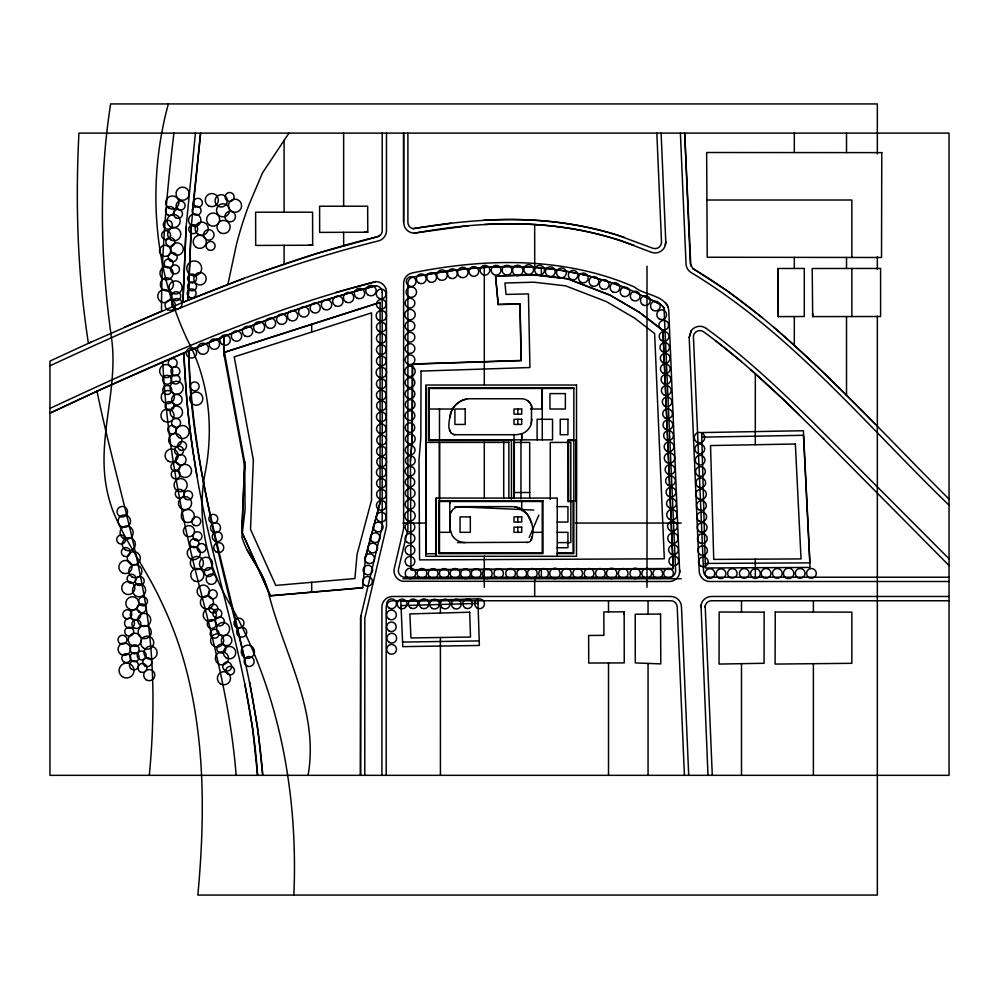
<?xml version="1.0" encoding="UTF-8"?>
<svg xmlns="http://www.w3.org/2000/svg" width="999" height="999" viewBox="0 0 999 999"><rect width="100%" height="100%" fill="white"/><g stroke="black" fill="none" stroke-linecap="round" stroke-linejoin="round"><path stroke-width="1.5" d="M173.901 133.117C166.92 192.22 161.401 251.636 161.526 311.201L88.412 343.319A935.189 935.189 0 0 1 80.27 273.177C76.673 226.586 76.536 179.77 78.933 133.117L949.05 133.117L949.05 775.336L49.95 775.336L49.95 361.089L91.121 342.083M364.785 775.336L364.822 618.056L386.488 526.723L386.488 292.32A10.652 10.652 0 0 0 385.626 288.137M382.217 292.32L382.192 526.535L360.539 617.544L360.502 775.336L360.801 615.983M403.621 222.377L403.621 133.117L403.621 222.377L404.458 226.536A10.739 10.739 0 0 0 410.152 232.23A10.652 10.652 0 0 0 414.323 233.079L415.472 233.017C469.455 223.189 525.324 219.73 579.507 230.095A335.302 335.302 0 0 1 620.903 240.747L650.986 252.123A10.664 10.664 0 0 0 664.972 246.341L665.796 242.357L661.113 133.117M425.799 386.763L425.799 553.733L436.451 553.733M537.112 439.847L537.112 419.293L552.534 419.293L552.534 439.847L429.22 439.847L429.22 388.474L573.838 388.449M436.076 498.076L436.076 556.306L436.076 498.076L557.242 498.076L557.242 556.306M439.498 532.33L439.498 501.498L542.257 501.498L542.257 552.872L439.498 552.872L439.498 532.33L450.287 532.33M439.498 499.537L439.498 442.257L439.498 499.263M449.775 532.33L449.775 501.498L449.775 503.421M531.98 536.825L530.469 541.096A5.132 5.132 0 0 1 528.733 542.245L457.417 542.607M293.856 895.067C298.127 795.903 280.195 694.73 231.818 607.33C206.943 566.97 196.029 519.018 205.27 472.165C213.861 427.547 209.041 381.056 187.725 340.534C152.797 267.095 147.065 182.193 168.332 103.933M244.231 278.284L182.967 302.272L186.089 227.098L195.429 133.117M182.967 302.272L186.089 227.098M665.784 241.77L665.371 245.23M241.795 532.355L244.68 462.05L224.425 352.222L380.107 302.31L380.032 502.647L365.447 557.242M244.767 461.85L241.883 532.155L270.354 595.866L362.674 587.837L365.522 557.055L380.119 502.447M949.05 581.493L709.927 581.493A10.664 10.664 0 0 1 705.868 580.694A10.739 10.739 0 0 1 701.211 576.997A10.677 10.677 0 0 1 699.225 571.241L689.185 337.45L691.283 330.619A10.664 10.664 0 0 1 706.231 328.409M531.98 419.293L530.894 424.975A15.435 15.435 0 0 1 522.24 433.628L516.57 434.715L454.907 434.715C445.054 432.854 449.65 417.744 451.623 410.789C454.807 403.584 462.437 398.663 470.329 398.751L522.627 398.788A10.277 10.277 0 0 1 531.593 406.193L531.381 423.539M449.775 516.908L449.812 515.984A10.34 10.34 0 0 1 450.499 513.124L452.784 509.64A10.34 10.34 0 0 1 456.306 507.305L460.052 506.63L511.426 506.63C527.46 506.168 535.764 524.5 531.893 538.399M192.807 207.392L200.599 133.117L191.308 226.086L188.124 300.162L124.013 327.385M191.308 226.086L188.124 300.162C250.1 274.975 313.286 252.335 378.346 236.463L380.132 235.314A6.419 6.419 0 0 0 382.217 230.569L382.217 133.117M149.326 775.336C154.608 719.193 154.67 662.474 145.954 606.655C134.178 533.841 111.788 463.361 96.99 391.183L188.811 350.824C249.812 325.686 311.725 301.973 375.786 285.901A6.394 6.394 0 0 1 379.383 287A6.444 6.444 0 0 1 381.705 289.822A6.394 6.394 0 0 1 382.192 292.307M679.695 572.939L668.718 309.94C665.871 294.792 644.143 295.492 634.527 287.038C564.71 256.468 485.739 257.904 412.312 272.914A10.689 10.689 0 0 0 403.621 283.416L403.621 528.758L394.33 568.281A10.664 10.664 0 0 0 394.168 572.527A10.739 10.739 0 0 0 396.828 578.009A10.652 10.652 0 0 0 402.535 581.256L669.205 581.493A10.652 10.652 0 0 0 673.376 580.644A10.739 10.739 0 0 0 679.07 574.949L679.907 570.329M410.364 461.051L412.162 438.823L412.437 364.185L521.116 360.639L519.955 304.058L498.164 304.583L495.504 276.111L534.09 275L567.632 278.871L610.077 295.267L639.273 312.35L662.924 330.594L673.164 568.718L410.964 569.867L410.452 460.851L412.25 438.636L412.525 363.986L521.191 360.439L520.042 303.858L498.239 304.395L495.591 275.911L534.178 274.8L567.707 278.684L610.152 295.067L639.36 312.15L663.011 330.394L673.239 568.531L411.051 569.667M689.185 337.45L691.283 330.619M705.069 607.355L705.194 605.881A6.419 6.419 0 0 1 711.488 600.761L949.05 600.761M308.067 775.336C319.63 709.777 282.28 651.136 267.695 589.547C262.774 570.254 247.128 556.018 241.883 536.913L245.067 509.815L244.767 466.608L224.388 356.655L223.913 336.526A151.411 151.411 0 0 0 224.388 356.655M700.786 607.467L701.623 603.009A10.727 10.727 0 0 1 711.525 596.465L949.05 596.478M705.194 605.881L712.275 775.149M700.998 605.019L708.004 775.336M381.918 528.409L382.205 526.223M449.862 417.445C450.549 408.491 457.729 400.611 466.583 399.088M529.195 537.462L538.823 515.197M531.618 539.348L531.143 540.272M450.924 512.187L451.448 511.288M288.936 133.117L262.55 172.802L249.088 204.533A360.052 360.052 0 0 0 236.413 244.693L227.872 284.453M380.132 235.314L377.31 236.813L315.634 253.846L260.914 272.19M49.95 408.429C155.569 359.265 262.587 310.527 375.786 281.618A10.652 10.652 0 0 1 381.78 283.454A10.739 10.739 0 0 1 385.651 288.162M96.99 391.183L49.95 413.161C155.157 363.861 261.913 315.846 374.55 286.026L375.786 285.901M49.95 365.809C156.206 316.596 264.26 269.031 378.321 240.971A10.702 10.702 0 0 0 386.488 230.569L386.488 133.117M224.338 352.422L380.02 302.51M335.689 292.482L375.786 281.618M427.297 274.45L413.111 277.11A6.406 6.406 0 0 0 407.904 283.416L407.892 529.27L398.489 569.28A6.419 6.419 0 0 0 404.72 577.21L669.205 577.21A6.394 6.394 0 0 0 671.715 576.698A6.444 6.444 0 0 0 674.537 574.375A6.394 6.394 0 0 0 675.624 570.516L664.023 308.142L661.051 304.732L629.07 289.385L612.162 282.967L588.898 276.024A296.291 296.291 0 0 0 566.183 271.204C520.204 263.299 473.026 266.321 427.297 274.45C464.148 267.907 501.798 264.698 539.16 267.769A315.846 315.846 0 0 1 563.061 270.679L585.913 275.274L607.867 281.531A297.527 297.527 0 0 1 629.07 289.385M656.842 133.117L661.513 242.307A6.444 6.444 0 0 1 652.609 248.177L617.669 235.227A338.249 338.249 0 0 0 582.105 226.249C526.286 214.985 468.718 219.405 413.024 228.659A6.419 6.419 0 0 1 407.904 222.377L407.904 133.117M451.261 223.214L413.024 228.659M468.281 225.699L414.323 233.079M526.835 542.594L527.772 542.519M362.762 587.649L270.442 595.679L242.507 533.566M483.828 220.242C531.256 217.42 579.408 222.253 624.562 237.45M484.702 224.488C517.582 222.665 550.736 224.3 583.054 230.794A335.077 335.077 0 0 1 622.027 241.109L634.19 245.392M400.911 605.619L477.959 603.408M701.76 437.15L803.483 435.302L810.027 567.42L705.394 568.006L701.673 432.579L803.396 430.731L809.939 562.862L705.306 563.436M402.697 642.07L479.283 640.908M624.163 611.825L603.821 611.962L603.92 635.364L588.636 635.464L588.723 663.036L624.25 662.899L624.163 611.825L624.175 614.248M364.56 232.243L367.769 232.218L367.657 206.206L319.605 206.219L319.655 232.392L367.769 232.218M308.891 245.242L312.687 245.217L312.562 212.2L255.619 212.213L255.682 245.442L312.687 245.217M778.283 316.608L804.295 316.508L804.282 268.444L778.109 268.506L778.283 316.608L778.109 268.506M812.674 316.608L880.606 316.508L880.581 268.444L812.224 268.506L812.674 316.608L812.637 313.411M706.917 200.012L851.86 200.012L851.86 257.455M429.22 409.016L453.396 409.016M530.506 409.016L542.257 409.016L542.257 388.474L542.257 439.847M568.518 439.885L568.656 501.535M573.651 439.885L567.944 439.847L567.944 501.498L573.076 501.498L573.076 552.872L557.529 552.872M511.463 440.422L511.463 499.238M511.463 440.559L428.471 440.609L428.471 387.712L573.838 387.712L573.838 553.633L556.73 553.596M568.693 440.559L573.826 440.596M425.799 442.42L508.853 442.42M514.298 492.507L529.707 492.507M520.941 498.913L520.991 439.81M543.006 500.786L438.736 500.736L438.736 553.633L543.006 553.596L542.969 500.736M568.693 500.786L573.826 500.786M557.155 506.643L567.944 506.643L567.944 522.052L557.155 522.052M402.959 523.064L426.273 523.064M575.536 523.064L681.256 523.064M531.98 532.33L542.257 532.33M557.155 532.33L567.944 532.33L567.944 547.739L557.155 547.739M557.604 542.607L570.816 542.607L570.816 442.42L550.262 442.42L550.262 499.45M949.05 577.21L709.927 577.21A6.406 6.406 0 0 1 703.508 571.053L693.456 337.275A6.469 6.469 0 0 1 694.717 333.167A6.419 6.419 0 0 1 703.708 331.855C737.949 356.768 769.155 385.527 799.475 415.01M402.959 578.721L681.256 578.721M454.907 506.643L533.691 510.064M465.184 542.594L462.387 542.345A15.322 15.322 0 0 1 458.104 540.871L456.755 540.084A15.435 15.435 0 0 1 452.285 535.626L449.837 528.571L449.775 511.775M515.172 506.98L517.082 507.43A20.367 20.367 0 0 1 519.942 508.479L527.385 514.235L531.63 523.451M645.591 296.79L661.051 304.732M690.846 266.034L684.69 133.117L690.309 263.724L692.769 268.506C762.012 309.503 818.843 367.47 875.211 424.051M692.769 268.506L728.421 291.671L762.399 317.769M706.268 328.409C745.117 356.793 780.194 389.872 814.36 423.638L949.05 558.816M716.183 341.183L741.433 361.626M773.688 327.222C835.726 380.719 891.096 441.346 949.05 499.088M750.836 369.73L784.053 400.149L823.988 439.273M528.184 401.049L529.682 402.547M822.527 437.812L949.05 565.546M949.05 505.182C866.145 425.112 791.196 332.804 691.233 272.64A10.689 10.689 0 0 1 686.026 263.911L680.406 133.117M451.286 433.204L450.611 432.38M246.778 549.4L260.377 572.027L265.434 582.991M531.256 405.232L531.58 406.193M245.105 660.739C219.768 558.891 191.321 456.493 188.811 350.824C189.348 496.153 251.798 631.53 262.737 775.336L257.917 729.407L249.7 682.105M244.867 684.103L252.66 728.958L257.58 775.336C250.749 667.931 210.439 566.608 194.43 460.714A918.855 918.855 0 0 1 186.751 398.901L183.766 352.947L184.965 375.736A920.741 920.741 0 0 0 192.844 450.349L196.928 475.736M244.605 465.771L244.767 466.608M531.805 407.155L531.943 408.091M236.126 775.336C231.169 710.651 215.247 647.627 199.088 585.014C180.132 511.938 166.658 437.362 162.737 361.888M449.775 527.185L449.837 528.571M688.711 775.336L681.468 606.718A10.689 10.689 0 0 0 670.779 596.478L392.607 596.478A10.652 10.652 0 0 0 381.905 607.18L381.905 775.336M684.427 775.336L677.197 606.905A6.419 6.419 0 0 0 670.779 600.761L392.607 600.761A6.419 6.419 0 0 0 386.188 607.18L386.188 775.336M877.334 153.871L877.334 103.933L110.627 103.933C98.364 182.455 100.687 262.287 111.876 340.734C117.52 387.075 99.538 432.542 105.12 478.846A140.222 140.222 0 0 0 112.775 510.501C125.462 542.494 146.803 570.067 161.101 601.311A379.732 379.732 0 0 1 183.866 660.863C205.407 736.85 205.07 817.032 197.852 895.067L877.334 895.067L877.334 316.146M877.334 256.855L877.334 269.343M851.86 268.469L851.86 316.546M846.515 133.117L846.515 152.61M846.515 257.442L846.515 268.481M846.515 316.558L846.515 395.229M813.386 600.761L813.386 612.087M813.386 663.686L813.386 775.336M794.317 133.117L794.317 152.572M794.317 257.367L794.317 268.469M794.317 316.546L794.317 345.417M755.331 373.726L755.294 444.742M755.294 559.165L755.331 577.21M741.495 600.761L741.495 612.087M741.495 663.673L741.495 775.336M648.064 600.761L648.064 614.148M648.064 663.411L648.064 775.336M647.002 266.184L647.002 587.287M608.503 600.761L608.503 611.937M608.503 662.961L608.503 775.336M576.361 439.847L576.361 501.498M575.936 439.847L575.936 501.498M541.358 267.969L541.358 275.637M541.358 569.105L541.358 577.21M534.665 224.563L534.727 267.445M534.727 577.21L534.665 596.478M529.707 498.076L529.707 442.42L514.298 442.42L514.298 498.076M521.703 501.498L521.703 510.751M517.844 409.016L517.844 414.16M517.857 419.293L517.857 424.438M517.844 516.908L517.844 522.052M517.857 527.185L517.857 532.33M513.998 434.415L513.998 498.326M508.853 442.257L508.853 498.076M503.721 442.12L503.721 498.076M484.303 266.184L484.303 384.64M484.303 442.32L484.303 498.439M484.303 556.106L484.303 587.287M440.422 600.761L440.397 613.049M440.397 637.499L440.422 775.336M439.498 409.016L439.498 439.847M343.644 133.117L343.644 206.206M343.644 232.305L343.644 245.629M311.688 324.25L311.688 332.043M311.688 582.305L311.688 592.095M284.103 140.372L284.103 212.213M284.103 245.329L284.103 264.123M454.907 434.715A5.157 5.157 0 0 1 453.496 434.515M449.975 430.981A5.12 5.12 0 0 1 449.775 429.57M665.334 302.585A10.739 10.739 0 0 1 668.231 307.192M662.974 306.318A6.419 6.419 0 0 1 664.435 310.127M521.703 433.678L521.703 439.847L521.703 433.678M764.135 612.137L764.085 663.274L719.055 664.073L719.155 612.025L764.135 612.137M881.78 152.622L881.518 257.492L707.23 257.243L706.655 152.51L881.78 152.622M421.054 371.091L420.816 437.799L419.006 459.99L419.568 559.89L664.31 558.803L654.632 333.554L634.565 318.069L606.43 301.623L565.646 285.864L533.803 282.193L504.957 283.017L506.018 294.443L528.434 293.893L529.932 367.532L421.054 371.091M775.261 612.025L775.087 664.073L851.86 663.311L851.86 612.137L775.261 612.025M253.371 460.052L250.512 529.308L275.761 585.426L354.882 578.546L357.068 554.358L371.553 500.137L371.541 312.862L234.216 356.88L253.371 460.052M477.872 598.851L400.824 601.048L402.772 646.64L479.37 645.466L477.872 598.851M469.68 612.212L409.865 613.923L410.951 637.949L470.517 637.037L469.68 612.212M795.341 444.006L710.551 445.554L713.723 559.403L801.036 558.916L795.341 444.006M660.576 614.048L635.214 614.248L635.289 662.899L660.776 663.91L660.576 614.048M576.51 385.04L425.799 385.04L425.799 556.293L576.51 556.306L576.51 385.04M565.372 393.606L549.962 393.606L549.962 409.016L565.372 409.016L565.372 393.606M465.184 409.016L454.907 409.016L454.907 424.438L465.184 424.438L465.184 409.016M521.703 409.016L513.998 409.016L513.998 414.16L521.703 414.16L521.703 409.016M521.703 419.293L513.998 419.293L513.998 424.438L521.703 424.438L521.703 419.293M567.944 419.293L560.239 419.293L560.239 434.715L567.944 434.715L567.944 419.293M470.329 516.908L460.052 516.908L460.052 532.33L470.329 532.33L470.329 516.908M521.703 516.908L513.998 516.908L513.998 522.052L521.703 522.052L521.703 516.908M521.703 527.185L513.998 527.185L513.998 532.33L521.703 532.33L521.703 527.185M364.71 585.339A4.883 4.883 0 0 0 372.402 581.78A4.883 4.883 0 0 0 365.472 576.91A4.883 4.883 0 0 0 364.71 585.339M367.207 562.912A4.883 4.883 0 0 0 374.538 558.678A4.883 4.883 0 0 0 367.207 554.445A4.883 4.883 0 0 0 367.207 562.912M365.522 574.163A4.758 4.758 0 0 0 372.677 570.042A4.758 4.758 0 0 0 365.522 565.909A4.758 4.758 0 0 0 365.522 574.163M378.871 521.328A4.883 4.883 0 0 0 386.201 517.095A4.883 4.883 0 0 0 378.871 512.862A4.883 4.883 0 0 0 378.871 521.328M378.871 509.652A4.883 4.883 0 0 0 386.201 505.419A4.883 4.883 0 0 0 378.871 501.186A4.883 4.883 0 0 0 378.871 509.652M399.662 608.204A4.883 4.883 0 0 0 406.993 603.97A4.883 4.883 0 0 0 399.662 599.737A4.883 4.883 0 0 0 399.662 608.204M421.603 608.041A4.883 4.883 0 0 0 428.933 603.808A4.883 4.883 0 0 0 421.603 599.575A4.883 4.883 0 0 0 421.603 608.041M410.751 607.929A4.758 4.758 0 0 0 417.894 603.808A4.758 4.758 0 0 0 410.751 599.675A4.758 4.758 0 0 0 410.751 607.929M476.748 607.804A4.883 4.883 0 0 0 484.428 604.245A4.883 4.883 0 0 0 477.51 599.375A4.883 4.883 0 0 0 476.748 607.804M465.259 607.929A4.758 4.758 0 0 0 472.415 603.808A4.758 4.758 0 0 0 465.259 599.675A4.758 4.758 0 0 0 465.259 607.929M453.858 608.366A4.883 4.883 0 0 0 461.188 604.133A4.883 4.883 0 0 0 453.858 599.899A4.883 4.883 0 0 0 453.858 608.366M442.345 607.954A4.883 4.883 0 0 0 450.025 604.407A4.883 4.883 0 0 0 443.106 599.525A4.883 4.883 0 0 0 442.345 607.954M431.718 608.129A4.883 4.883 0 0 0 439.41 604.57A4.883 4.883 0 0 0 432.48 599.687A4.883 4.883 0 0 0 431.718 608.129M389.011 619.155A4.883 4.883 0 0 0 396.341 614.922A4.883 4.883 0 0 0 389.011 610.689A4.883 4.883 0 0 0 389.011 619.155M388.811 607.792A4.883 4.883 0 0 0 396.491 604.233A4.883 4.883 0 0 0 389.573 599.35A4.883 4.883 0 0 0 388.811 607.792M418.843 283.054A4.883 4.883 0 0 0 426.173 278.821A4.883 4.883 0 0 0 418.843 274.588A4.883 4.883 0 0 0 418.843 283.054M429.208 281.706A4.883 4.883 0 0 0 436.538 277.472A4.883 4.883 0 0 0 429.208 273.239A4.883 4.883 0 0 0 429.208 281.706M439.41 279.658A5.245 5.245 0 0 0 447.277 275.112A5.245 5.245 0 0 0 439.41 270.579A5.245 5.245 0 0 0 439.41 279.658M652.959 310.302A4.883 4.883 0 0 0 660.289 306.069A4.883 4.883 0 0 0 652.959 301.835A4.883 4.883 0 0 0 652.959 310.302M642.544 304.645A4.883 4.883 0 0 0 650.224 301.099A4.883 4.883 0 0 0 643.306 296.216A4.883 4.883 0 0 0 642.544 304.645M632.367 300.1A4.883 4.883 0 0 0 640.047 296.541A4.883 4.883 0 0 0 633.129 291.671A4.883 4.883 0 0 0 632.367 300.1M612.512 291.82A4.883 4.883 0 0 0 619.842 287.587A4.883 4.883 0 0 0 612.512 283.354A4.883 4.883 0 0 0 612.512 291.82M622.602 296.029A4.758 4.758 0 0 0 629.745 291.908A4.758 4.758 0 0 0 622.602 287.774A4.758 4.758 0 0 0 622.602 296.029M558.603 276.848A4.883 4.883 0 0 0 566.296 273.289A4.883 4.883 0 0 0 559.365 268.406A4.883 4.883 0 0 0 558.603 276.848M547.877 275.949A4.883 4.883 0 0 0 555.219 271.716A4.883 4.883 0 0 0 547.877 267.482A4.883 4.883 0 0 0 547.877 275.949M449.587 277.71A4.883 4.883 0 0 0 457.267 274.151A4.883 4.883 0 0 0 450.349 269.28A4.883 4.883 0 0 0 449.587 277.71M482.529 274.45A4.883 4.883 0 0 0 489.86 270.217A4.883 4.883 0 0 0 482.529 265.984A4.883 4.883 0 0 0 482.529 274.45M471.053 275.462A4.883 4.883 0 0 0 478.733 271.903A4.883 4.883 0 0 0 471.815 267.02A4.883 4.883 0 0 0 471.053 275.462M460.202 277.023A5.245 5.245 0 0 0 468.069 272.477A5.245 5.245 0 0 0 460.202 267.944A5.245 5.245 0 0 0 460.202 277.023M504.607 274.45A4.883 4.883 0 0 0 511.938 270.217A4.883 4.883 0 0 0 504.607 265.984A4.883 4.883 0 0 0 504.607 274.45M493.643 274.45A4.883 4.883 0 0 0 500.974 270.217A4.883 4.883 0 0 0 493.643 265.984A4.883 4.883 0 0 0 493.643 274.45M537.175 274.45A4.883 4.883 0 0 0 544.505 270.217A4.883 4.883 0 0 0 537.175 265.984A4.883 4.883 0 0 0 537.175 274.45M526.286 273.751A4.883 4.883 0 0 0 533.616 269.518A4.883 4.883 0 0 0 526.286 265.284A4.883 4.883 0 0 0 526.286 273.751M514.747 274.737A5.245 5.245 0 0 0 522.989 270.916A5.245 5.245 0 0 0 515.571 265.697A5.245 5.245 0 0 0 514.747 274.737M570.729 279.196A4.758 4.758 0 0 0 577.872 275.075A4.758 4.758 0 0 0 570.729 270.941A4.758 4.758 0 0 0 570.729 279.196M580.519 281.943A4.883 4.883 0 0 0 588.199 278.384A4.883 4.883 0 0 0 581.281 273.514A4.883 4.883 0 0 0 580.519 281.943M591.508 285.689A4.883 4.883 0 0 0 598.838 281.456A4.883 4.883 0 0 0 591.508 277.223A4.883 4.883 0 0 0 591.508 285.689M601.773 288.786A4.883 4.883 0 0 0 609.103 284.553A4.883 4.883 0 0 0 601.773 280.319A4.883 4.883 0 0 0 601.773 288.786M671.028 553.983A4.883 4.883 0 0 0 678.358 549.762A4.883 4.883 0 0 0 671.028 545.529A4.883 4.883 0 0 0 671.028 553.983M669.942 542.519A5.245 5.245 0 0 0 678.184 538.711A5.245 5.245 0 0 0 670.754 533.478A5.245 5.245 0 0 0 669.942 542.519M671.34 565.134A4.883 4.883 0 0 0 678.671 560.901A4.883 4.883 0 0 0 671.34 556.668A4.883 4.883 0 0 0 671.34 565.134M661.301 329.483A4.883 4.883 0 0 0 668.631 325.249A4.883 4.883 0 0 0 661.301 321.016A4.883 4.883 0 0 0 661.301 329.483M659.24 318.918A4.883 4.883 0 0 0 666.57 314.685A4.883 4.883 0 0 0 659.24 310.452A4.883 4.883 0 0 0 659.24 318.918M661.251 340.384A4.883 4.883 0 0 0 668.93 336.825A4.883 4.883 0 0 0 662.012 331.955A4.883 4.883 0 0 0 661.251 340.384M662.737 362.537A4.883 4.883 0 0 0 670.067 358.304A4.883 4.883 0 0 0 662.737 354.071A4.883 4.883 0 0 0 662.737 362.537M662.325 351.536A4.758 4.758 0 0 0 669.467 347.402A4.758 4.758 0 0 0 662.325 343.281A4.758 4.758 0 0 0 662.325 351.536M665.134 418.007A4.883 4.883 0 0 0 672.464 413.773A4.883 4.883 0 0 0 665.134 409.54A4.883 4.883 0 0 0 665.134 418.007M665.084 428.896A4.883 4.883 0 0 0 672.764 425.337A4.883 4.883 0 0 0 665.846 420.467A4.883 4.883 0 0 0 665.084 428.896M670.004 530.494A4.883 4.883 0 0 0 677.334 526.261A4.883 4.883 0 0 0 670.004 522.027A4.883 4.883 0 0 0 670.004 530.494M668.531 496.416A4.883 4.883 0 0 0 675.861 492.182A4.883 4.883 0 0 0 668.531 487.949A4.883 4.883 0 0 0 668.531 496.416M668.643 507.442A4.883 4.883 0 0 0 676.335 503.883A4.883 4.883 0 0 0 669.405 499.001A4.883 4.883 0 0 0 668.643 507.442M669.318 519.28A5.245 5.245 0 0 0 677.185 514.735A5.245 5.245 0 0 0 669.318 510.202A5.245 5.245 0 0 0 669.318 519.28M667.557 473.813A4.883 4.883 0 0 0 674.887 469.58A4.883 4.883 0 0 0 667.557 465.347A4.883 4.883 0 0 0 667.557 473.813M668.044 485.064A4.883 4.883 0 0 0 675.374 480.831A4.883 4.883 0 0 0 668.044 476.598A4.883 4.883 0 0 0 668.044 485.064M666.071 439.747A4.883 4.883 0 0 0 673.413 435.514A4.883 4.883 0 0 0 666.071 431.281A4.883 4.883 0 0 0 666.071 439.747M666.57 450.999A4.883 4.883 0 0 0 673.9 446.765A4.883 4.883 0 0 0 666.57 442.532A4.883 4.883 0 0 0 666.57 450.999M666.47 462.35A5.245 5.245 0 0 0 674.712 458.529A5.245 5.245 0 0 0 667.282 453.309A5.245 5.245 0 0 0 666.47 462.35M664.323 405.756A4.758 4.758 0 0 0 671.815 402.297A4.758 4.758 0 0 0 665.059 397.54A4.758 4.758 0 0 0 664.323 405.756M663.811 394.78A4.883 4.883 0 0 0 671.141 390.547A4.883 4.883 0 0 0 663.811 386.313A4.883 4.883 0 0 0 663.811 394.78M663.486 383.641A4.883 4.883 0 0 0 670.816 379.408A4.883 4.883 0 0 0 663.486 375.174A4.883 4.883 0 0 0 663.486 383.641M662.861 373.039A4.883 4.883 0 0 0 670.192 368.806A4.883 4.883 0 0 0 662.861 364.573A4.883 4.883 0 0 0 662.861 373.039M666.108 577.609A4.883 4.883 0 0 0 673.438 573.376A4.883 4.883 0 0 0 666.108 569.143A4.883 4.883 0 0 0 666.108 577.609M643.88 577.372A4.883 4.883 0 0 0 651.56 573.813A4.883 4.883 0 0 0 644.642 568.943A4.883 4.883 0 0 0 643.88 577.372M632.142 577.672A5.245 5.245 0 0 0 640.384 573.851A5.245 5.245 0 0 0 632.966 568.631A5.245 5.245 0 0 0 632.142 577.672M655.019 577.534A4.883 4.883 0 0 0 662.712 573.975A4.883 4.883 0 0 0 655.781 569.105A4.883 4.883 0 0 0 655.019 577.534M741.845 577.609A4.883 4.883 0 0 0 749.175 573.376A4.883 4.883 0 0 0 741.845 569.143A4.883 4.883 0 0 0 741.845 577.609M752.609 577.534A4.883 4.883 0 0 0 760.301 573.975A4.883 4.883 0 0 0 753.371 569.105A4.883 4.883 0 0 0 752.609 577.534M797.714 577.609A4.883 4.883 0 0 0 805.044 573.376A4.883 4.883 0 0 0 797.714 569.143A4.883 4.883 0 0 0 797.714 577.609M808.978 577.609A4.883 4.883 0 0 0 816.308 573.376A4.883 4.883 0 0 0 808.978 569.143A4.883 4.883 0 0 0 808.978 577.609M763.611 577.609A4.883 4.883 0 0 0 770.941 573.376A4.883 4.883 0 0 0 763.611 569.143A4.883 4.883 0 0 0 763.611 577.609M774.874 577.609A4.883 4.883 0 0 0 782.205 573.376A4.883 4.883 0 0 0 774.874 569.143A4.883 4.883 0 0 0 774.874 577.609M785.614 577.672A5.245 5.245 0 0 0 793.843 573.851A5.245 5.245 0 0 0 786.425 568.631A5.245 5.245 0 0 0 785.614 577.672M729.994 577.497A4.758 4.758 0 0 0 737.137 573.376A4.758 4.758 0 0 0 729.994 569.243A4.758 4.758 0 0 0 729.994 577.497M718.581 577.934A4.883 4.883 0 0 0 725.911 573.701A4.883 4.883 0 0 0 718.581 569.467A4.883 4.883 0 0 0 718.581 577.934M707.442 577.759A4.883 4.883 0 0 0 714.784 573.526A4.883 4.883 0 0 0 707.442 569.305A4.883 4.883 0 0 0 707.442 577.759M419.53 577.609A4.883 4.883 0 0 0 426.86 573.376A4.883 4.883 0 0 0 419.53 569.143A4.883 4.883 0 0 0 419.53 577.609M407.829 577.922A5.245 5.245 0 0 0 415.684 573.389A5.245 5.245 0 0 0 407.829 568.843A5.245 5.245 0 0 0 407.829 577.922M430.681 577.772A4.883 4.883 0 0 0 438.012 573.538A4.883 4.883 0 0 0 430.681 569.305A4.883 4.883 0 0 0 430.681 577.772M452.247 577.372A4.883 4.883 0 0 0 459.94 573.813A4.883 4.883 0 0 0 453.009 568.943A4.883 4.883 0 0 0 452.247 577.372M441.408 577.26A4.758 4.758 0 0 0 448.901 573.801A4.758 4.758 0 0 0 442.157 569.043A4.758 4.758 0 0 0 441.408 577.26M508.129 577.609A4.883 4.883 0 0 0 515.472 573.376A4.883 4.883 0 0 0 508.129 569.143A4.883 4.883 0 0 0 508.129 577.609M519.268 577.772A4.883 4.883 0 0 0 526.61 573.538A4.883 4.883 0 0 0 519.268 569.305A4.883 4.883 0 0 0 519.268 577.772M620.729 577.609A4.883 4.883 0 0 0 628.059 573.376A4.883 4.883 0 0 0 620.729 569.143A4.883 4.883 0 0 0 620.729 577.609M586.625 577.609A4.883 4.883 0 0 0 593.955 573.376A4.883 4.883 0 0 0 586.625 569.143A4.883 4.883 0 0 0 586.625 577.609M597.889 577.609A4.883 4.883 0 0 0 605.219 573.376A4.883 4.883 0 0 0 597.889 569.143A4.883 4.883 0 0 0 597.889 577.609M609.028 577.922A5.245 5.245 0 0 0 616.883 573.389A5.245 5.245 0 0 0 609.028 568.843A5.245 5.245 0 0 0 609.028 577.922M563.998 577.609A4.883 4.883 0 0 0 571.328 573.376A4.883 4.883 0 0 0 563.998 569.143A4.883 4.883 0 0 0 563.998 577.609M575.262 577.609A4.883 4.883 0 0 0 582.592 573.376A4.883 4.883 0 0 0 575.262 569.143A4.883 4.883 0 0 0 575.262 577.609M529.895 577.609A4.883 4.883 0 0 0 537.225 573.376A4.883 4.883 0 0 0 529.895 569.143A4.883 4.883 0 0 0 529.895 577.609M541.158 577.609A4.883 4.883 0 0 0 548.488 573.376A4.883 4.883 0 0 0 541.158 569.143A4.883 4.883 0 0 0 541.158 577.609M551.898 577.672A5.245 5.245 0 0 0 560.139 573.851A5.245 5.245 0 0 0 552.709 568.631A5.245 5.245 0 0 0 551.898 577.672M496.278 577.497A4.758 4.758 0 0 0 503.434 573.376A4.758 4.758 0 0 0 496.278 569.243A4.758 4.758 0 0 0 496.278 577.497M484.877 577.934A4.883 4.883 0 0 0 492.207 573.701A4.883 4.883 0 0 0 484.877 569.467A4.883 4.883 0 0 0 484.877 577.934M473.364 577.534A4.883 4.883 0 0 0 481.043 573.975A4.883 4.883 0 0 0 474.125 569.093A4.883 4.883 0 0 0 473.364 577.534M463.111 577.934A4.883 4.883 0 0 0 470.442 573.701A4.883 4.883 0 0 0 463.111 569.467A4.883 4.883 0 0 0 463.111 577.934M407.555 508.503A4.883 4.883 0 0 0 414.885 504.27A4.883 4.883 0 0 0 407.555 500.037A4.883 4.883 0 0 0 407.555 508.503M407.18 565.384A4.883 4.883 0 0 0 414.86 561.825A4.883 4.883 0 0 0 407.942 556.955A4.883 4.883 0 0 0 407.18 565.384M407.555 554.358A4.883 4.883 0 0 0 414.885 550.124A4.883 4.883 0 0 0 407.555 545.891A4.883 4.883 0 0 0 407.555 554.358M407.18 542.37A4.883 4.883 0 0 0 414.86 538.811A4.883 4.883 0 0 0 407.942 533.941A4.883 4.883 0 0 0 407.18 542.37M407.18 531.106A4.883 4.883 0 0 0 414.86 527.547A4.883 4.883 0 0 0 407.942 522.677A4.883 4.883 0 0 0 407.18 531.106M407.38 520.342A5.245 5.245 0 0 0 415.247 515.796A5.245 5.245 0 0 0 407.38 511.263A5.245 5.245 0 0 0 407.38 520.342M389.073 630.968A4.758 4.758 0 0 0 396.216 626.848A4.758 4.758 0 0 0 389.073 622.714A4.758 4.758 0 0 0 389.073 630.968M389.335 642.419A4.883 4.883 0 0 0 396.665 638.186A4.883 4.883 0 0 0 389.335 633.953A4.883 4.883 0 0 0 389.335 642.419M389.173 653.558A4.883 4.883 0 0 0 396.503 649.325A4.883 4.883 0 0 0 389.173 645.092A4.883 4.883 0 0 0 389.173 653.558M407.717 497.352A4.883 4.883 0 0 0 415.047 493.119A4.883 4.883 0 0 0 407.717 488.898A4.883 4.883 0 0 0 407.717 497.352M407.18 475.174A4.883 4.883 0 0 0 414.86 471.615A4.883 4.883 0 0 0 407.942 466.745A4.883 4.883 0 0 0 407.18 475.174M407.604 486.213A4.758 4.758 0 0 0 414.76 482.092A4.758 4.758 0 0 0 407.604 477.972A4.758 4.758 0 0 0 407.604 486.213M699.912 542.844A4.883 4.883 0 0 0 707.242 538.611A4.883 4.883 0 0 0 699.912 534.378A4.883 4.883 0 0 0 699.912 542.844M699.762 531.705A4.883 4.883 0 0 0 707.092 527.472A4.883 4.883 0 0 0 699.762 523.239A4.883 4.883 0 0 0 699.762 531.705M697.689 464.385A4.883 4.883 0 0 0 705.019 460.152A4.883 4.883 0 0 0 697.689 455.919A4.883 4.883 0 0 0 697.689 464.385M697.364 453.134A4.883 4.883 0 0 0 704.695 448.901A4.883 4.883 0 0 0 697.364 444.667A4.883 4.883 0 0 0 697.364 453.134M696.877 442.132A5.245 5.245 0 0 0 704.745 437.587A5.245 5.245 0 0 0 696.877 433.054A5.245 5.245 0 0 0 696.877 442.132M697.951 486.775A4.883 4.883 0 0 0 705.644 483.216A4.883 4.883 0 0 0 698.713 478.334A4.883 4.883 0 0 0 697.951 486.775M698.014 475.749A4.883 4.883 0 0 0 705.344 471.516A4.883 4.883 0 0 0 698.014 467.282A4.883 4.883 0 0 0 698.014 475.749M698.925 520.866A4.883 4.883 0 0 0 706.605 517.307A4.883 4.883 0 0 0 699.687 512.425A4.883 4.883 0 0 0 698.925 520.866M698.601 509.602A4.883 4.883 0 0 0 706.293 506.043A4.883 4.883 0 0 0 699.362 501.161A4.883 4.883 0 0 0 698.601 509.602M698.488 498.838A5.245 5.245 0 0 0 706.355 494.293A5.245 5.245 0 0 0 698.488 489.76A5.245 5.245 0 0 0 698.488 498.838M700.311 554.657A4.758 4.758 0 0 0 707.454 550.524A4.758 4.758 0 0 0 700.311 546.403A4.758 4.758 0 0 0 700.311 554.657M700.524 565.859A4.883 4.883 0 0 0 708.204 562.3A4.883 4.883 0 0 0 701.286 557.43A4.883 4.883 0 0 0 700.524 565.859M407.555 419.905A4.883 4.883 0 0 0 414.885 415.671A4.883 4.883 0 0 0 407.555 411.438A4.883 4.883 0 0 0 407.555 419.905M407.717 408.766A4.883 4.883 0 0 0 415.047 404.533A4.883 4.883 0 0 0 407.717 400.299A4.883 4.883 0 0 0 407.717 408.766M408.716 285.839A4.883 4.883 0 0 0 416.046 281.606A4.883 4.883 0 0 0 408.716 277.372A4.883 4.883 0 0 0 408.716 285.839M408.691 296.653A5.245 5.245 0 0 0 416.558 292.108A5.245 5.245 0 0 0 408.691 287.575A5.245 5.245 0 0 0 408.691 296.653M407.555 307.305A4.883 4.883 0 0 0 414.885 303.072A4.883 4.883 0 0 0 407.555 298.838A4.883 4.883 0 0 0 407.555 307.305M407.555 341.408A4.883 4.883 0 0 0 414.885 337.175A4.883 4.883 0 0 0 407.555 332.942A4.883 4.883 0 0 0 407.555 341.408M407.18 329.907A4.883 4.883 0 0 0 414.86 326.348A4.883 4.883 0 0 0 407.942 321.478A4.883 4.883 0 0 0 407.18 329.907M407.38 319.143A5.245 5.245 0 0 0 415.247 314.598A5.245 5.245 0 0 0 407.38 310.065A5.245 5.245 0 0 0 407.38 319.143M407.555 364.036A4.883 4.883 0 0 0 414.885 359.802A4.883 4.883 0 0 0 407.555 355.569A4.883 4.883 0 0 0 407.555 364.036M407.555 352.772A4.883 4.883 0 0 0 414.885 348.539A4.883 4.883 0 0 0 407.555 344.305A4.883 4.883 0 0 0 407.555 352.772M407.555 398.139A4.883 4.883 0 0 0 414.885 393.906A4.883 4.883 0 0 0 407.555 389.672A4.883 4.883 0 0 0 407.555 398.139M407.18 386.638A4.883 4.883 0 0 0 414.86 383.079A4.883 4.883 0 0 0 407.942 378.209A4.883 4.883 0 0 0 407.18 386.638M407.38 375.874A5.245 5.245 0 0 0 415.247 371.328A5.245 5.245 0 0 0 407.38 366.795A5.245 5.245 0 0 0 407.38 375.874M407.255 431.481A4.758 4.758 0 0 0 414.735 428.009A4.758 4.758 0 0 0 407.992 423.264A4.758 4.758 0 0 0 407.255 431.481M407.867 443.169A4.883 4.883 0 0 0 415.209 438.936A4.883 4.883 0 0 0 407.867 434.702A4.883 4.883 0 0 0 407.867 443.169M407.704 454.308A4.883 4.883 0 0 0 415.035 450.074A4.883 4.883 0 0 0 407.704 445.841A4.883 4.883 0 0 0 407.704 454.308M407.867 464.922A4.883 4.883 0 0 0 415.209 460.689A4.883 4.883 0 0 0 407.867 456.456A4.883 4.883 0 0 0 407.867 464.922M379.033 498.513A4.883 4.883 0 0 0 386.363 494.28A4.883 4.883 0 0 0 379.033 490.047A4.883 4.883 0 0 0 379.033 498.513M375.786 531.231A4.883 4.883 0 0 0 383.117 526.997A4.883 4.883 0 0 0 375.786 522.764A4.883 4.883 0 0 0 375.786 531.231M372.402 541.708A4.883 4.883 0 0 0 380.082 538.161A4.883 4.883 0 0 0 373.164 533.279A4.883 4.883 0 0 0 372.402 541.708M369.842 552.022A4.883 4.883 0 0 0 377.522 548.463A4.883 4.883 0 0 0 370.604 543.593A4.883 4.883 0 0 0 369.842 552.022M378.871 476.573A4.883 4.883 0 0 0 386.201 472.34A4.883 4.883 0 0 0 378.871 468.106A4.883 4.883 0 0 0 378.871 476.573M378.933 487.375A4.758 4.758 0 0 0 386.076 483.254A4.758 4.758 0 0 0 378.933 479.133A4.758 4.758 0 0 0 378.933 487.375M378.496 420.829A4.883 4.883 0 0 0 386.176 417.27A4.883 4.883 0 0 0 379.258 412.4A4.883 4.883 0 0 0 378.496 420.829M379.033 409.927A4.883 4.883 0 0 0 386.363 405.694A4.883 4.883 0 0 0 379.033 401.461A4.883 4.883 0 0 0 379.033 409.927M378.721 298.189A4.883 4.883 0 0 0 386.051 293.956A4.883 4.883 0 0 0 378.721 289.722A4.883 4.883 0 0 0 378.721 298.189M378.871 308.466A4.883 4.883 0 0 0 386.201 304.233A4.883 4.883 0 0 0 378.871 300A4.883 4.883 0 0 0 378.871 308.466M378.496 342.332A4.883 4.883 0 0 0 386.176 338.773A4.883 4.883 0 0 0 379.258 333.903A4.883 4.883 0 0 0 378.496 342.332M378.496 331.069A4.883 4.883 0 0 0 386.176 327.51A4.883 4.883 0 0 0 379.258 322.64A4.883 4.883 0 0 0 378.496 331.069M378.309 320.042A5.245 5.245 0 0 0 386.538 316.233A5.245 5.245 0 0 0 379.121 311.001A5.245 5.245 0 0 0 378.309 320.042M378.871 365.197A4.883 4.883 0 0 0 386.201 360.964A4.883 4.883 0 0 0 378.871 356.73A4.883 4.883 0 0 0 378.871 365.197M378.871 353.933A4.883 4.883 0 0 0 386.201 349.7A4.883 4.883 0 0 0 378.871 345.467A4.883 4.883 0 0 0 378.871 353.933M378.496 399.063A4.883 4.883 0 0 0 386.176 395.504A4.883 4.883 0 0 0 379.258 390.634A4.883 4.883 0 0 0 378.496 399.063M378.496 387.799A4.883 4.883 0 0 0 386.176 384.24A4.883 4.883 0 0 0 379.258 379.37A4.883 4.883 0 0 0 378.496 387.799M378.708 377.035A5.245 5.245 0 0 0 386.563 372.49A5.245 5.245 0 0 0 378.708 367.957A5.245 5.245 0 0 0 378.708 377.035M378.571 432.642A4.758 4.758 0 0 0 386.051 429.17A4.758 4.758 0 0 0 379.308 424.425A4.758 4.758 0 0 0 378.571 432.642M379.195 444.33A4.883 4.883 0 0 0 386.526 440.097A4.883 4.883 0 0 0 379.195 435.864A4.883 4.883 0 0 0 379.195 444.33M379.021 455.457A4.883 4.883 0 0 0 386.363 451.223A4.883 4.883 0 0 0 379.021 446.99A4.883 4.883 0 0 0 379.021 455.457M379.195 466.083A4.883 4.883 0 0 0 386.526 461.85A4.883 4.883 0 0 0 379.195 457.617A4.883 4.883 0 0 0 379.195 466.083M300.849 316.171A5.207 5.207 0 0 0 309.028 312.375A5.207 5.207 0 0 0 301.661 307.18A5.207 5.207 0 0 0 300.849 316.171M289.61 320.005A5.207 5.207 0 0 0 297.802 316.221A5.207 5.207 0 0 0 290.422 311.026A5.207 5.207 0 0 0 289.61 320.005M188.449 357.13A5.207 5.207 0 0 0 196.628 353.346A5.207 5.207 0 0 0 189.261 348.151A5.207 5.207 0 0 0 188.449 357.13M222.115 344.368A5.207 5.207 0 0 0 230.307 340.572A5.207 5.207 0 0 0 222.927 335.377A5.207 5.207 0 0 0 222.115 344.368M211.738 348.663A5.207 5.207 0 0 0 219.555 344.156A5.207 5.207 0 0 0 211.738 339.635A5.207 5.207 0 0 0 211.738 348.663M200.212 353.559A5.582 5.582 0 0 0 208.591 348.726A5.582 5.582 0 0 0 200.212 343.893A5.582 5.582 0 0 0 200.212 353.559M244.942 335.926A5.207 5.207 0 0 0 252.759 331.418A5.207 5.207 0 0 0 244.942 326.91A5.207 5.207 0 0 0 244.942 335.926M233.516 340.284A5.207 5.207 0 0 0 241.696 336.501A5.207 5.207 0 0 0 234.328 331.306A5.207 5.207 0 0 0 233.516 340.284M279.146 323.676A5.207 5.207 0 0 0 286.963 319.168A5.207 5.207 0 0 0 279.146 314.66A5.207 5.207 0 0 0 279.146 323.676M267.844 327.722A5.207 5.207 0 0 0 275.662 323.214A5.207 5.207 0 0 0 267.844 318.706A5.207 5.207 0 0 0 267.844 327.722M255.894 331.83A5.582 5.582 0 0 0 264.673 327.772A5.582 5.582 0 0 0 256.755 322.202A5.582 5.582 0 0 0 255.894 331.83M312.637 312.375A5.07 5.07 0 0 0 320.254 307.992A5.07 5.07 0 0 0 312.637 303.596A5.07 5.07 0 0 0 312.637 312.375M367.982 294.905A5.207 5.207 0 0 0 376.161 291.109A5.207 5.207 0 0 0 368.781 285.914A5.207 5.207 0 0 0 367.982 294.905M356.905 298.027A5.207 5.207 0 0 0 364.71 293.506A5.207 5.207 0 0 0 356.905 288.998A5.207 5.207 0 0 0 356.905 298.027M323.551 309.003A5.207 5.207 0 0 0 331.73 305.219A5.207 5.207 0 0 0 324.363 300.025A5.207 5.207 0 0 0 323.551 309.003M335.264 305.719A5.207 5.207 0 0 0 343.082 301.211A5.207 5.207 0 0 0 335.264 296.703A5.207 5.207 0 0 0 335.264 305.719M345.966 302.023A5.207 5.207 0 0 0 353.783 297.515A5.207 5.207 0 0 0 345.966 293.007A5.207 5.207 0 0 0 345.966 302.023M167.62 309.727A5.195 5.195 0 0 0 175.412 305.232A5.195 5.195 0 0 0 167.62 300.724A5.195 5.195 0 0 0 167.62 309.727M174.288 308.229A5.195 5.195 0 0 0 182.093 303.721A5.195 5.195 0 0 0 174.288 299.213A5.195 5.195 0 0 0 174.288 308.229M173.664 299.837A4.508 4.508 0 0 0 180.744 296.566A4.508 4.508 0 0 0 174.363 292.07A4.508 4.508 0 0 0 173.664 299.837M161.026 301.848A6.593 6.593 0 0 0 170.916 296.141A6.593 6.593 0 0 0 161.026 290.422A6.593 6.593 0 0 0 161.026 301.848M171.766 292.832A6.593 6.593 0 0 0 182.13 288.037A6.593 6.593 0 0 0 172.79 281.456A6.593 6.593 0 0 0 171.766 292.832M189.473 282.168A4.508 4.508 0 0 0 196.553 278.896A4.508 4.508 0 0 0 190.172 274.4A4.508 4.508 0 0 0 189.473 282.168M189.498 290.022A4.508 4.508 0 0 0 196.578 286.75A4.508 4.508 0 0 0 190.197 282.255A4.508 4.508 0 0 0 189.498 290.022M189.073 297.09A4.508 4.508 0 0 0 196.154 293.806A4.508 4.508 0 0 0 189.773 289.31A4.508 4.508 0 0 0 189.073 297.09M178.371 209.49A4.508 4.508 0 0 0 185.127 205.582A4.508 4.508 0 0 0 178.371 201.686A4.508 4.508 0 0 0 178.371 209.49M167.757 214.86A4.508 4.508 0 0 0 174.513 210.964A4.508 4.508 0 0 0 167.757 207.055A4.508 4.508 0 0 0 167.757 214.86M166.046 267.183A4.508 4.508 0 0 0 173.127 263.898A4.508 4.508 0 0 0 166.746 259.403A4.508 4.508 0 0 0 166.046 267.183M175.737 217.745A4.508 4.508 0 0 0 182.505 213.848A4.508 4.508 0 0 0 175.737 209.94A4.508 4.508 0 0 0 175.737 217.745M170.142 260.864A4.508 4.508 0 0 0 177.223 257.592A4.508 4.508 0 0 0 170.841 253.097A4.508 4.508 0 0 0 170.142 260.864M170.33 226.785A6.593 6.593 0 0 0 180.22 221.079A6.593 6.593 0 0 0 170.33 215.359A6.593 6.593 0 0 0 170.33 226.785M162.737 278.609A6.593 6.593 0 0 0 173.102 273.813A6.593 6.593 0 0 0 163.761 267.233A6.593 6.593 0 0 0 162.737 278.609M179.308 199.425A6.593 6.593 0 0 0 189.198 193.706A6.593 6.593 0 0 0 179.308 187.999A6.593 6.593 0 0 0 179.308 199.425M169.031 208.242A6.593 6.593 0 0 0 178.933 202.535A6.593 6.593 0 0 0 169.031 196.815A6.593 6.593 0 0 0 169.031 208.242M170.941 239.885A6.593 6.593 0 0 0 180.844 234.178A6.593 6.593 0 0 0 170.941 228.459A6.593 6.593 0 0 0 170.941 239.885M162.288 255.682A5.594 5.594 0 0 0 170.679 250.836A5.594 5.594 0 0 0 162.288 245.991A5.594 5.594 0 0 0 162.288 255.682M190.959 233.067A4.508 4.508 0 0 0 197.715 229.171A4.508 4.508 0 0 0 190.959 225.262A4.508 4.508 0 0 0 190.959 233.067M195.667 206.668A4.508 4.508 0 0 0 202.422 202.76A4.508 4.508 0 0 0 195.667 198.863A4.508 4.508 0 0 0 195.667 206.668M194.343 214.598A4.508 4.508 0 0 0 201.099 210.689A4.508 4.508 0 0 0 194.343 206.793A4.508 4.508 0 0 0 194.343 214.598M191.596 225.574A6.231 6.231 0 0 0 200.949 220.18A6.231 6.231 0 0 0 191.596 214.773A6.231 6.231 0 0 0 191.596 225.574M172.402 273.114A4.508 4.508 0 0 0 179.483 269.842A4.508 4.508 0 0 0 173.102 265.347A4.508 4.508 0 0 0 172.402 273.114M163.112 289.772A6.593 6.593 0 0 0 173.476 284.977A6.593 6.593 0 0 0 164.136 278.396A6.593 6.593 0 0 0 163.112 289.772M165.197 228.434A4.508 4.508 0 0 0 172.278 225.15A4.508 4.508 0 0 0 165.909 220.654A4.508 4.508 0 0 0 165.197 228.434M163.524 238.798A4.508 4.508 0 0 0 170.604 235.527A4.508 4.508 0 0 0 164.236 231.031A4.508 4.508 0 0 0 163.524 238.798M168.057 245.879A4.508 4.508 0 0 0 174.813 241.97A4.508 4.508 0 0 0 168.057 238.074A4.508 4.508 0 0 0 168.057 245.879M173.976 254.47A6.231 6.231 0 0 0 183.329 249.076A6.231 6.231 0 0 0 173.976 243.669A6.231 6.231 0 0 0 173.976 254.47M190.484 274.837A7.468 7.468 0 0 0 201.686 268.369A7.468 7.468 0 0 0 190.484 261.9A7.468 7.468 0 0 0 190.484 274.837M164.897 383.691A4.508 4.508 0 0 0 171.653 379.782A4.508 4.508 0 0 0 164.897 375.886A4.508 4.508 0 0 0 164.897 383.691M167.295 409.965A4.508 4.508 0 0 0 174.051 406.069A4.508 4.508 0 0 0 167.295 402.172A4.508 4.508 0 0 0 167.295 409.965M174.238 404.233A5.282 5.282 0 0 0 182.168 399.662A5.282 5.282 0 0 0 174.238 395.08A5.282 5.282 0 0 0 174.238 404.233M170.467 366.858A4.508 4.508 0 0 0 177.223 362.949A4.508 4.508 0 0 0 170.467 359.053A4.508 4.508 0 0 0 170.467 366.858M173.127 375.187A4.508 4.508 0 0 0 179.882 371.291A4.508 4.508 0 0 0 173.127 367.395A4.508 4.508 0 0 0 173.127 375.187M173.376 383.429A4.508 4.508 0 0 0 180.132 379.533A4.508 4.508 0 0 0 173.376 375.624A4.508 4.508 0 0 0 173.376 383.429M162.912 376.798A6.593 6.593 0 0 0 172.802 371.091A6.593 6.593 0 0 0 162.912 365.372A6.593 6.593 0 0 0 162.912 376.798M173.314 393.506A6.593 6.593 0 0 0 183.204 387.787A6.593 6.593 0 0 0 173.314 382.08A6.593 6.593 0 0 0 173.314 393.506M171.428 445.492A6.593 6.593 0 0 0 181.806 440.684A6.593 6.593 0 0 0 172.465 434.103A6.593 6.593 0 0 0 171.428 445.492M164.173 421.303A6.593 6.593 0 0 0 174.076 415.584A6.593 6.593 0 0 0 164.173 409.877A6.593 6.593 0 0 0 164.173 421.303M178.709 437.462A6.593 6.593 0 0 0 189.073 432.654A6.593 6.593 0 0 0 179.733 426.073A6.593 6.593 0 0 0 178.709 437.462M164.997 393.868A4.508 4.508 0 0 0 171.753 389.972A4.508 4.508 0 0 0 164.997 386.064A4.508 4.508 0 0 0 164.997 393.868M173.814 426.798A4.508 4.508 0 0 0 180.569 422.902A4.508 4.508 0 0 0 173.814 419.006A4.508 4.508 0 0 0 173.814 426.798M179.795 449.812A4.508 4.508 0 0 0 186.551 445.916A4.508 4.508 0 0 0 179.795 442.02A4.508 4.508 0 0 0 179.795 449.812M169.88 433.379A4.258 4.258 0 0 0 176.274 429.682A4.258 4.258 0 0 0 169.88 425.999A4.258 4.258 0 0 0 169.88 433.379M172.752 417.332A6.231 6.231 0 0 0 182.542 412.787A6.231 6.231 0 0 0 173.726 406.581A6.231 6.231 0 0 0 172.752 417.332M163.998 402.485A6.593 6.593 0 0 0 174.375 397.677A6.593 6.593 0 0 0 165.022 391.096A6.593 6.593 0 0 0 163.998 402.485M227.535 221.129A5.282 5.282 0 0 0 235.464 216.546A5.282 5.282 0 0 0 227.535 211.975A5.282 5.282 0 0 0 227.535 221.129M231.718 211.426A6.593 6.593 0 0 0 241.621 205.719A6.593 6.593 0 0 0 231.718 200A6.593 6.593 0 0 0 231.718 211.426M219.28 215.722A6.593 6.593 0 0 0 229.645 210.926A6.593 6.593 0 0 0 220.304 204.345A6.593 6.593 0 0 0 219.28 215.722M220.292 232.692A6.593 6.593 0 0 0 230.182 226.985A6.593 6.593 0 0 0 220.292 221.266A6.593 6.593 0 0 0 220.292 232.692M208.042 249.613A4.508 4.508 0 0 0 215.11 246.328A4.508 4.508 0 0 0 208.741 241.833A4.508 4.508 0 0 0 208.042 249.613M205.719 239.211A5.282 5.282 0 0 0 214.036 235.364A5.282 5.282 0 0 0 206.543 230.095A5.282 5.282 0 0 0 205.719 239.211M209.365 224.987A6.593 6.593 0 0 0 219.73 220.192A6.593 6.593 0 0 0 210.389 213.611A6.593 6.593 0 0 0 209.365 224.987M195.979 247.215A6.593 6.593 0 0 0 206.343 242.407A6.593 6.593 0 0 0 197.003 235.826A6.593 6.593 0 0 0 195.979 247.215M196.416 283.853A6.231 6.231 0 0 0 206.206 279.32A6.231 6.231 0 0 0 197.377 273.102A6.231 6.231 0 0 0 196.416 283.853M198.364 234.39A6.593 6.593 0 0 0 208.267 228.671A6.593 6.593 0 0 0 198.364 222.952A6.593 6.593 0 0 0 198.364 234.39M227.385 200.874A4.508 4.508 0 0 0 234.141 196.965A4.508 4.508 0 0 0 227.385 193.069A4.508 4.508 0 0 0 227.385 200.874A6.231 6.231 0 0 1 218.144 206.269A6.231 6.231 0 0 1 218.144 195.467A6.231 6.231 0 0 1 227.485 200.874M208.516 205.806A6.593 6.593 0 0 0 218.406 200.1A6.593 6.593 0 0 0 208.516 194.38A6.593 6.593 0 0 0 208.516 205.806M132.392 653.221A4.508 4.508 0 0 0 139.148 649.325A4.508 4.508 0 0 0 132.392 645.429A4.508 4.508 0 0 0 132.392 653.221A4.508 4.508 0 0 0 132.392 661.088A4.508 4.508 0 0 0 139.148 657.18A4.508 4.508 0 0 0 132.392 653.284M131.381 669.055A4.508 4.508 0 0 0 138.461 665.771A4.508 4.508 0 0 0 132.08 661.276A4.508 4.508 0 0 0 131.381 669.055M122.265 676.635A7.468 7.468 0 0 0 134.003 671.191A7.468 7.468 0 0 0 123.426 663.748A7.468 7.468 0 0 0 122.265 676.635M124.013 662.012A4.508 4.508 0 0 0 130.769 658.116A4.508 4.508 0 0 0 124.013 654.22A4.508 4.508 0 0 0 124.013 662.012M126.636 635.339A4.508 4.508 0 0 0 133.704 632.055A4.508 4.508 0 0 0 127.335 627.572A4.508 4.508 0 0 0 126.636 635.339M120.242 643.618A4.508 4.508 0 0 0 126.998 639.722A4.508 4.508 0 0 0 120.242 635.826A4.508 4.508 0 0 0 120.242 643.618M120.717 654.308A6.231 6.231 0 0 0 130.507 649.775A6.231 6.231 0 0 0 121.691 643.556A6.231 6.231 0 0 0 120.717 654.308M206.618 575.973A4.508 4.508 0 0 0 213.374 572.077A4.508 4.508 0 0 0 206.618 568.169A4.508 4.508 0 0 0 206.618 575.973M194.006 580.731A6.593 6.593 0 0 0 203.896 575.012A6.593 6.593 0 0 0 194.006 569.293A6.593 6.593 0 0 0 194.006 580.731M202.735 569.517A6.593 6.593 0 0 0 212.625 563.798A6.593 6.593 0 0 0 202.735 558.079A6.593 6.593 0 0 0 202.735 569.517M137.487 584.952A4.508 4.508 0 0 0 144.243 581.056A4.508 4.508 0 0 0 137.487 577.147A4.508 4.508 0 0 0 137.487 584.952M138.973 612.025A4.508 4.508 0 0 0 146.054 608.753A4.508 4.508 0 0 0 139.673 604.258A4.508 4.508 0 0 0 138.973 612.025M140.734 605.244A4.508 4.508 0 0 0 147.49 601.336A4.508 4.508 0 0 0 140.734 597.439A4.508 4.508 0 0 0 140.734 605.244M129.296 582.667A4.508 4.508 0 0 0 136.064 578.771A4.508 4.508 0 0 0 129.296 574.862A4.508 4.508 0 0 0 129.296 582.667M132.068 576.947A6.593 6.593 0 0 0 141.97 571.228A6.593 6.593 0 0 0 132.068 565.521A6.593 6.593 0 0 0 132.068 576.947M141.408 637.812A6.593 6.593 0 0 0 151.299 632.105A6.593 6.593 0 0 0 141.408 626.385A6.593 6.593 0 0 0 141.408 637.812M129.083 609.065A6.593 6.593 0 0 0 138.986 603.359A6.593 6.593 0 0 0 129.083 597.639A6.593 6.593 0 0 0 129.083 609.065M124.488 593.381A6.593 6.593 0 0 0 134.865 588.586A6.593 6.593 0 0 0 125.524 582.005A6.593 6.593 0 0 0 124.488 593.381M122.115 572.739A6.593 6.593 0 0 0 132.005 567.032A6.593 6.593 0 0 0 122.115 561.313A6.593 6.593 0 0 0 122.115 572.739M135.265 595.641A6.593 6.593 0 0 0 145.629 590.846A6.593 6.593 0 0 0 136.289 584.265A6.593 6.593 0 0 0 135.265 595.641M130.482 563.936A6.593 6.593 0 0 0 140.372 558.216A6.593 6.593 0 0 0 130.482 552.509A6.593 6.593 0 0 0 130.482 563.936M123.614 555.993A4.508 4.508 0 0 0 130.37 552.097A4.508 4.508 0 0 0 123.614 548.189A4.508 4.508 0 0 0 123.614 555.993M133.829 627.722A4.508 4.508 0 0 0 140.909 624.45A4.508 4.508 0 0 0 134.528 619.954A4.508 4.508 0 0 0 133.829 627.722M140.921 625.649A6.593 6.593 0 0 0 150.812 619.929A6.593 6.593 0 0 0 140.921 614.223A6.593 6.593 0 0 0 140.921 625.649M132.892 619.305A5.282 5.282 0 0 0 140.834 614.735A5.282 5.282 0 0 0 132.892 610.152A5.282 5.282 0 0 0 132.892 619.305M177.51 497.714A4.508 4.508 0 0 0 184.266 493.806A4.508 4.508 0 0 0 177.51 489.91A4.508 4.508 0 0 0 177.51 497.714M192.145 547.027A4.508 4.508 0 0 0 198.901 543.131A4.508 4.508 0 0 0 192.145 539.235A4.508 4.508 0 0 0 192.145 547.027M173.139 470.704A4.508 4.508 0 0 0 179.895 466.808A4.508 4.508 0 0 0 173.139 462.899A4.508 4.508 0 0 0 173.139 470.704M173.439 478.334A4.508 4.508 0 0 0 180.195 474.438A4.508 4.508 0 0 0 173.439 470.541A4.508 4.508 0 0 0 173.439 478.334M185.864 499.213A4.508 4.508 0 0 0 192.62 495.317A4.508 4.508 0 0 0 185.864 491.408A4.508 4.508 0 0 0 185.864 499.213M208.754 583.741A5.195 5.195 0 0 0 216.558 579.245A5.195 5.195 0 0 0 208.754 574.737A5.195 5.195 0 0 0 208.754 583.741M194.905 539.947A4.508 4.508 0 0 0 201.985 536.675A4.508 4.508 0 0 0 195.617 532.18A4.508 4.508 0 0 0 194.905 539.947M181.731 508.891A6.593 6.593 0 0 0 191.621 503.171A6.593 6.593 0 0 0 181.731 497.465A6.593 6.593 0 0 0 181.731 508.891M192.957 404.37A6.593 6.593 0 0 0 202.859 398.663A6.593 6.593 0 0 0 192.957 392.944A6.593 6.593 0 0 0 192.957 404.37M190.497 558.778A6.593 6.593 0 0 0 200.399 553.059A6.593 6.593 0 0 0 190.497 547.352A6.593 6.593 0 0 0 190.497 558.778M203.621 608.154A6.593 6.593 0 0 0 213.524 602.447A6.593 6.593 0 0 0 203.621 596.728A6.593 6.593 0 0 0 203.621 608.154M181.693 476.623A6.593 6.593 0 0 0 191.583 470.916A6.593 6.593 0 0 0 181.693 465.197A6.593 6.593 0 0 0 181.693 476.623M177.335 490.821A6.593 6.593 0 0 0 187.238 485.102A6.593 6.593 0 0 0 177.335 479.395A6.593 6.593 0 0 0 177.335 490.821M184.528 521.703A6.593 6.593 0 0 0 194.418 515.984A6.593 6.593 0 0 0 184.528 510.277A6.593 6.593 0 0 0 184.528 521.703M186.176 536.001A5.594 5.594 0 0 0 194.568 531.156A5.594 5.594 0 0 0 186.176 526.311A5.594 5.594 0 0 0 186.176 536.001M199.001 551.723A4.508 4.508 0 0 0 206.069 548.451A4.508 4.508 0 0 0 199.7 543.956A4.508 4.508 0 0 0 199.001 551.723M193.094 568.369A6.593 6.593 0 0 0 203.459 563.573A6.593 6.593 0 0 0 194.118 556.992A6.593 6.593 0 0 0 193.094 568.369M194.031 525.237A4.508 4.508 0 0 0 200.787 521.341A4.508 4.508 0 0 0 194.031 517.445A4.508 4.508 0 0 0 194.031 525.237M176.786 454.595A4.508 4.508 0 0 0 183.541 450.699A4.508 4.508 0 0 0 176.786 446.79A4.508 4.508 0 0 0 176.786 454.595M167.857 460.914A6.593 6.593 0 0 0 178.222 456.106A6.593 6.593 0 0 0 168.881 449.525A6.593 6.593 0 0 0 167.857 460.914M177.735 464.21A5.282 5.282 0 0 0 186.051 460.364A5.282 5.282 0 0 0 178.559 455.082A5.282 5.282 0 0 0 177.735 464.21M126.985 627.559A5.032 5.032 0 0 0 134.528 623.214A5.032 5.032 0 0 0 126.985 618.856A5.032 5.032 0 0 0 126.985 627.559M124.725 617.944A4.508 4.508 0 0 0 131.806 614.66A4.508 4.508 0 0 0 125.424 610.164A4.508 4.508 0 0 0 124.725 617.944M212.987 532.13A5.032 5.032 0 0 0 220.529 527.772A5.032 5.032 0 0 0 212.987 523.414A5.032 5.032 0 0 0 212.987 532.13M214.71 540.996A5.032 5.032 0 0 0 222.253 536.638A5.032 5.032 0 0 0 214.71 532.292A5.032 5.032 0 0 0 214.71 540.996M215.859 551.735A5.032 5.032 0 0 0 223.751 548.076A5.032 5.032 0 0 0 216.633 543.056A5.032 5.032 0 0 0 215.859 551.735M211.064 522.727A4.508 4.508 0 0 0 217.819 518.818A4.508 4.508 0 0 0 211.064 514.922A4.508 4.508 0 0 0 211.064 522.727M131.556 645.466A6.593 6.593 0 0 0 141.446 639.76A6.593 6.593 0 0 0 131.556 634.04A6.593 6.593 0 0 0 131.556 645.466M145.03 666.033A4.508 4.508 0 0 0 151.786 662.137A4.508 4.508 0 0 0 145.03 658.241A4.508 4.508 0 0 0 145.03 666.033M140.185 671.803A4.508 4.508 0 0 0 146.94 667.906A4.508 4.508 0 0 0 140.185 663.998A4.508 4.508 0 0 0 140.185 671.803M147.253 658.453A6.593 6.593 0 0 0 157.155 652.747A6.593 6.593 0 0 0 147.253 647.027A6.593 6.593 0 0 0 147.253 658.453M146.041 679.707A5.594 5.594 0 0 0 154.833 675.636A5.594 5.594 0 0 0 146.915 670.054A5.594 5.594 0 0 0 146.041 679.707M139.435 659.365A4.508 4.508 0 0 0 146.191 655.456A4.508 4.508 0 0 0 139.435 651.56A4.508 4.508 0 0 0 139.435 659.365M143.406 648.076A6.593 6.593 0 0 0 153.771 643.281A6.593 6.593 0 0 0 144.43 636.7A6.593 6.593 0 0 0 143.406 648.076M119.243 516.021A5.282 5.282 0 0 0 127.547 512.175A5.282 5.282 0 0 0 120.067 506.905A5.282 5.282 0 0 0 119.243 516.021M125.499 549.962A6.593 6.593 0 0 0 135.389 544.255A6.593 6.593 0 0 0 125.499 538.536A6.593 6.593 0 0 0 125.499 549.962M118.581 543.231A4.508 4.508 0 0 0 125.662 539.947A4.508 4.508 0 0 0 119.281 535.464A4.508 4.508 0 0 0 118.581 543.231M123.327 538.336A6.593 6.593 0 0 0 133.217 532.617A6.593 6.593 0 0 0 123.327 526.91A6.593 6.593 0 0 0 123.327 538.336M121.204 526.535A6.231 6.231 0 0 0 130.557 521.141A6.231 6.231 0 0 0 121.204 515.734A6.231 6.231 0 0 0 121.204 526.535M200.212 596.653A6.231 6.231 0 0 0 209.553 591.258A6.231 6.231 0 0 0 200.212 585.864A6.231 6.231 0 0 0 200.212 596.653M236.463 627.509A5.02 5.02 0 0 0 244.006 623.151A5.02 5.02 0 0 0 236.463 618.806A5.02 5.02 0 0 0 236.463 627.509M238.848 636.263A5.02 5.02 0 0 0 246.741 632.604A5.02 5.02 0 0 0 239.623 627.597A5.02 5.02 0 0 0 238.848 636.263M244.031 657.18A6.643 6.643 0 0 0 254.47 652.347A6.643 6.643 0 0 0 245.067 645.729A6.643 6.643 0 0 0 244.031 657.18M246.641 665.858A5.02 5.02 0 0 0 254.171 661.513A5.02 5.02 0 0 0 246.641 657.155A5.02 5.02 0 0 0 246.641 665.858M209.153 627.684A4.508 4.508 0 0 0 216.234 624.4A4.508 4.508 0 0 0 209.852 619.917A4.508 4.508 0 0 0 209.153 627.684M218.731 652.272A4.508 4.508 0 0 0 225.811 649A4.508 4.508 0 0 0 219.43 644.505A4.508 4.508 0 0 0 218.731 652.272M223.963 644.979A5.282 5.282 0 0 0 231.893 640.396A5.282 5.282 0 0 0 223.963 635.826A5.282 5.282 0 0 0 223.963 644.979M211.089 612.474A4.508 4.508 0 0 0 217.844 608.578A4.508 4.508 0 0 0 211.089 604.67A4.508 4.508 0 0 0 211.089 612.474M210.527 598.189A4.508 4.508 0 0 0 217.282 594.293A4.508 4.508 0 0 0 210.527 590.397A4.508 4.508 0 0 0 210.527 598.189M215.06 617.457A4.508 4.508 0 0 0 221.815 613.561A4.508 4.508 0 0 0 215.06 609.652A4.508 4.508 0 0 0 215.06 617.457M217.582 625.312A4.508 4.508 0 0 0 224.338 621.403A4.508 4.508 0 0 0 217.582 617.507A4.508 4.508 0 0 0 217.582 625.312M206.481 620.616A6.593 6.593 0 0 0 216.383 614.897A6.593 6.593 0 0 0 206.481 609.19A6.593 6.593 0 0 0 206.481 620.616M192.42 390.322A4.508 4.508 0 0 0 199.176 386.413A4.508 4.508 0 0 0 192.42 382.517A4.508 4.508 0 0 0 192.42 390.322M219.256 634.465A6.593 6.593 0 0 0 229.633 629.67A6.593 6.593 0 0 0 220.28 623.089A6.593 6.593 0 0 0 219.256 634.465M220.654 683.965A6.593 6.593 0 0 0 230.544 678.246A6.593 6.593 0 0 0 220.654 672.539A6.593 6.593 0 0 0 220.654 683.965M218.169 663.711A6.593 6.593 0 0 0 228.546 658.903A6.593 6.593 0 0 0 219.193 652.322A6.593 6.593 0 0 0 218.169 663.711M212.412 637.662A4.508 4.508 0 0 0 219.168 633.753A4.508 4.508 0 0 0 212.412 629.857A4.508 4.508 0 0 0 212.412 637.662M224.6 670.192A4.508 4.508 0 0 0 231.681 666.907A4.508 4.508 0 0 0 225.299 662.424A4.508 4.508 0 0 0 224.6 670.192M228.097 674.3A4.258 4.258 0 0 0 234.49 670.604A4.258 4.258 0 0 0 228.097 666.92A4.258 4.258 0 0 0 228.097 674.3M225.974 657.729A6.231 6.231 0 0 0 235.764 653.196A6.231 6.231 0 0 0 226.935 646.977A6.231 6.231 0 0 0 225.974 657.729M213.861 646.153A6.593 6.593 0 0 0 223.764 640.446A6.593 6.593 0 0 0 213.861 634.727A6.593 6.593 0 0 0 213.861 646.153"/></g></svg>
